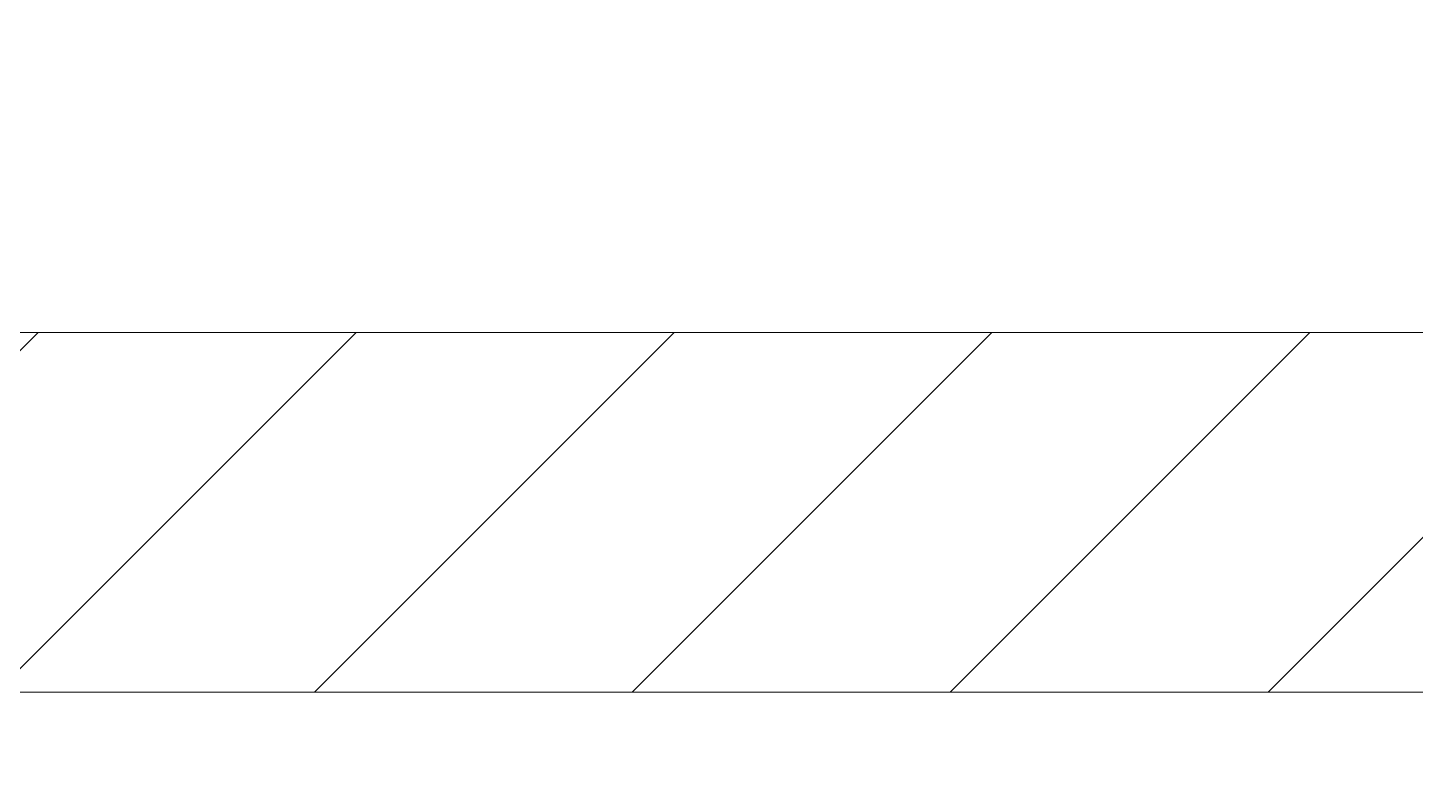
# Model space of a CAD drawing. Header units: inches. Extents: x 1913 to 17425, y -6710 to 1064.
# Drawn here: x 15150.93 to 15189.51, y -276.27 to -255.23 of the extents above; entities that cross this region are included whole.
import ezdxf

# ---------------------------------------------------------------- set-up
doc = ezdxf.new("R2010")
doc.units = ezdxf.units.IN
doc.header["$MEASUREMENT"] = 0
doc.layers.add('A-WALL', color=113, linetype='Continuous', lineweight=13)

msp = doc.modelspace()

# ---------------------------------------------------------------- hatches: boundary and pattern name
at = {"lineweight": 0, "ltscale": 0.5}
h = msp.add_hatch(dxfattribs=at)
h.set_pattern_fill('ANSI31', color=256, scale=50)
h.paths.add_polyline_path([(15664.153809, 70.293671), (15654.153809, 70.293671), (15654.153809, -190.553498), (15566.97366, -263.706329), (15284.153809, -263.706329), (15284.153809, -168.706329), (15274.153809, -168.706329), (15274.153809, -273.706329), (15570.613363, -273.706329), (15664.153809, -195.216575)])
h.paths.add_polyline_path([(15284.153809, 0.293671), (15260.153809, 0.293671), (15260.153809, -9.706329), (15274.153809, -9.706329), (15274.153809, -84.706329), (15284.153809, -84.706329)])
h.paths.add_polyline_path([(15224.087216, 0.293671), (15198.153809, 0.293671), (15198.153809, -63.706329), (15208.153809, -63.706329), (15208.153809, -9.706329), (15224.087216, -9.706329)])
h.paths.add_polyline_path([(15208.153809, -99.706329), (15198.153809, -99.706329), (15198.153809, -132.706329), (15208.153809, -132.706329)])
h.paths.add_polyline_path([(15208.153809, -168.706329), (15198.153809, -168.706329), (15198.153809, -263.706329), (15119.153809, -263.706329), (15119.153809, -273.706329), (15208.153809, -273.706329)])
h.paths.add_polyline_path([(15099.153809, -263.706329), (14785.653809, -263.706329), (14785.653809, -498.894238), (14795.653809, -498.894238), (14795.653809, -273.706329), (15099.153809, -273.706329)])
h.paths.add_polyline_path([(15099.153809, -1712.206329), (14795.653809, -1712.206329), (14795.653809, -1707.706329), (14785.653809, -1707.706329), (14785.653809, -1722.206329), (15099.153809, -1722.206329)])

# ---------------------------------------------------------------- linework, layer by layer
at = {"color": 5, "lineweight": 0, "ltscale": 0.5}
msp.add_line((14785.653809, -263.706329), (15198.153809, -263.706329), dxfattribs=at)
at = {"layer": 'A-WALL', "lineweight": 0}
msp.add_line((15099.153809, -263.706329), (15198.153809, -263.706329), dxfattribs=at)
at = {"layer": 'A-WALL', "color": 5, "lineweight": 0}
msp.add_line((15099.153809, -273.706329), (15208.153809, -273.706329), dxfattribs=at)

doc.saveas('drawing.dxf')
